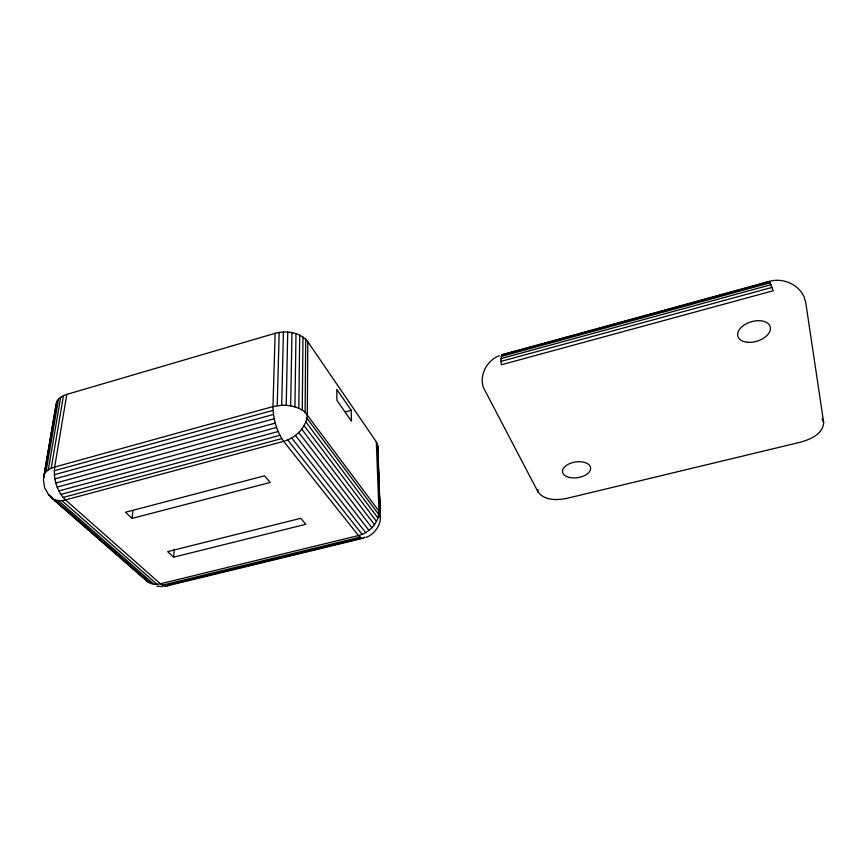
<?xml version="1.0" encoding="UTF-8"?>
<svg xmlns="http://www.w3.org/2000/svg" width="867" height="867" viewBox="0 0 867 867"><rect width="100%" height="100%" fill="white"/><g stroke="black" fill="none" stroke-linecap="round" stroke-linejoin="round"><path stroke-width="1.3" d="M50.611 437.672L43.567 478.454L56.149 403.643C57.287 398.625 62.218 395.775 66.802 394.387L275.132 333.318C286.316 330.316 300.275 332.148 307.796 341.728L307.308 414.61C306.604 427.529 295.582 437.9 283.65 441.346L65.502 499.912C59.639 501.625 52.009 500.617 48.931 494.689L51.987 497.355M366.156 537.388C375.964 533.704 383.767 521.143 378.966 511.14L305.108 412.226L305.704 339.257M305.108 412.226L302.247 410.091L302.984 337.046M804.413 298.887L805.541 301.228L823.65 422.359C823.39 433.966 810.146 439.493 800.566 442.159L566.877 498.362C557.264 500.335 544.346 500.768 538.006 491.882L483.483 387.69C478.942 375.108 487.091 360.314 499.338 355.654M302.247 410.091L298.812 408.27L299.711 335.161M298.812 408.27L294.91 406.851L296.005 333.676M294.91 406.851L290.673 405.854L291.962 332.635M290.673 405.854L286.208 405.312L287.725 332.061M43.621 476.07C44.856 470.998 50.069 468.408 54.675 467.053L272.975 406.601L281.677 405.268L283.411 331.985M43.404 479.603L44.575 487.633L48.91 495.295M277.223 405.702L279.174 332.408M275.132 333.318L272.975 406.601C273.116 418.826 276.53 431.322 283.65 441.346L358.461 535.568L361.409 538.147L362.731 538.44L364.888 537.031M50.546 497.008L146.339 580.554C149.926 584.293 155.561 584.954 160.406 583.773L358.461 535.568C369.396 532.782 379.031 522.801 378.966 511.14L376.332 441.867L307.796 341.728M756.024 285.557L769.246 281.407L773.245 290.748L501.299 364.801L500.888 358.645L502.134 354.711L769.246 281.407C783.064 277.429 799.385 284.474 804.63 298.183M173.628 557.167L167.689 551.618L300.741 518.314L305.823 524.286L173.628 557.167L174.321 549.158M376.332 441.867L377.871 446.191L378.175 461.948M363.902 538.06L166.171 586.114L164.307 585.973L160.406 583.773L65.502 499.912C56.973 491.535 53.223 478.801 54.675 467.053L66.802 394.387M132.066 518.39L125.477 512.245L264.554 475.82L270.222 482.464L132.066 518.39L132.954 510.598M51.218 468.267L63.486 395.623M48.303 469.827L60.69 397.227M51.055 435.039L55.835 407.425M44.455 473.794L56.962 401.302M46.027 471.691L58.501 399.134M166.171 586.114L167.905 585.604M54.318 470.738L273.051 410.351M54.393 474.715L273.463 414.448M501.484 355.242L769.658 281.667M551.249 341.728L502.134 354.711M553.861 341.013L566.899 337.436M569.511 336.721L595.596 329.568M598.208 328.853L611.246 325.266M613.858 324.551L655.593 313.106M658.205 312.391L693.416 302.724M696.028 302.009L709.065 298.432M711.677 297.717L724.714 294.141M727.326 293.425L737.763 290.564M740.375 289.849L753.412 286.273M54.914 478.855L274.2 418.75M501.061 356.565L770.286 282.772M500.888 358.645L771.11 284.69M55.856 483.027L275.251 423.129M500.963 361.42L772.107 287.378M57.2 487.102L276.573 427.431M345.229 411.966L351.211 410.34L351.46 421.167L336.916 400.305L336.775 389.381L351.211 410.34M58.891 490.939L278.134 431.528M60.885 494.428L279.868 435.299M63.118 497.452L281.721 438.594M162.367 585.192L359.968 537.182M164.307 585.973L361.409 538.147M162.562 586.612L156.851 586.157M281.677 405.268L286.208 405.312M55.38 500.021L151.01 583.556M65.242 508.918L75.429 517.816M77.466 519.593L81.541 523.159M84.598 525.825L86.635 527.602M104.972 543.62L116.178 553.406M118.215 555.183L122.29 558.738M125.347 561.415L127.384 563.192M52.714 498.796L148.463 582.321M58.468 500.627L153.914 584.228M61.871 500.584L157.079 584.293M287.725 439.937L362.124 534.386M291.68 437.943L365.668 532.631M295.419 435.429L368.974 530.387M298.801 432.47L371.932 527.71M301.716 429.154L374.468 524.687M304.089 425.599L376.484 521.414M305.845 421.915L377.936 517.989M306.929 418.219L378.771 514.532M145.244 579.058L146.339 580.554M822.111 418.999L823.65 422.359M377.871 446.191L380.32 517.426L380.158 513.372M378.435 468.711L379.009 483.602M379.323 491.719L379.844 505.255M377.427 443.991L380.093 513.166M537.919 489.541L538.006 491.882M569.24 477.424A14.197 7.922 -8.7 0 0 590.644 468.559A14.197 7.922 -8.7 0 0 569.814 463.542A14.197 7.922 -8.7 0 0 569.24 477.424M747.517 342.27A16.874 10.133 -16.6 0 0 770.34 327.293A16.874 10.133 -16.6 0 0 744.222 324.973A16.874 10.133 -16.6 0 0 747.517 342.27"/></g></svg>
